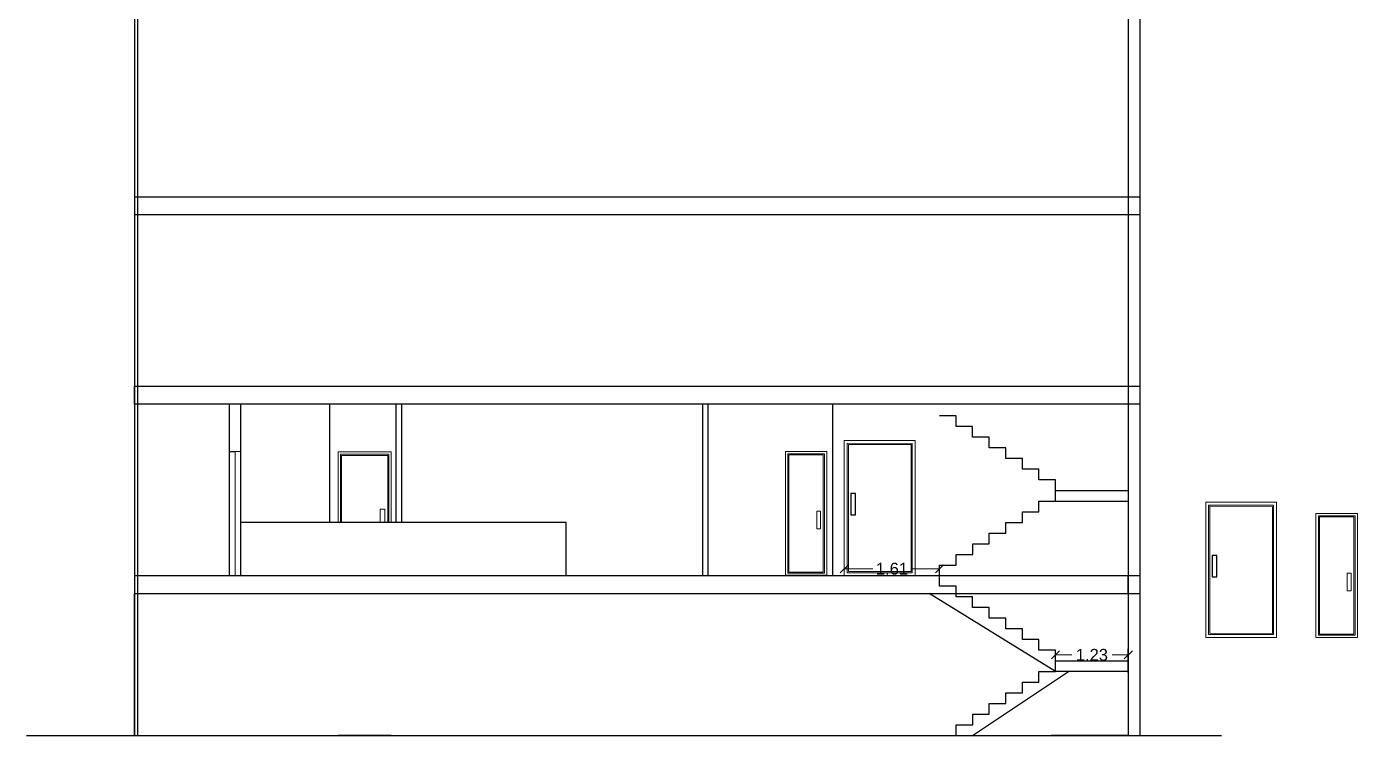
# Model space of a CAD drawing. Header units: metres. Extents: x -355 to 973, y -73 to 238.
# Drawn here: x 564.55 to 587.05, y 82.96 to 94.94 of the extents above; entities that cross this region are included whole.
import ezdxf

# ---------------------------------------------------------------- set-up
doc = ezdxf.new("R2010")
doc.units = ezdxf.units.M
doc.header["$LTSCALE"] = 3
doc.header["$MEASUREMENT"] = 0
doc.layers.add('09', color=120, linetype='Continuous', lineweight=9)
doc.styles.get("Standard").update_dxf_attribs({"font": 'arial.ttf'})
doc.dimstyles.new('ahmad', dxfattribs={"dimtxt": 0.2, "dimasz": 0.1375, "dimexe": 0, "dimexo": 0.0625, "dimgap": 0.09, "dimtad": 0, "dimzin": 0, "dimdsep": 46, "dimtxsty": 'Standard', "dimblk": 'OBLIQUE', "dimcen": 0.09, "dimclrd": 245, "dimclrt": 61, "dimadec": 0, "dimazin": 0, "dimtfac": 1, "dimtofl": 0, "dimtmove": 0, "dimatfit": 3, "dimldrblk": 'OBLIQUE', "dimfxl": 0, "dimfxlon": 1, "dimtolj": 1, "dimtzin": 0, "dimlwd": 13, "dimarcsym": 0})

# ---------------------------------------------------------------- blocks, each defined once
blk = doc.blocks.new('7uy')
at = {"layer": 'Defpoints'}
for p, q in [((307.318, 21.839), (307.038, 21.839)), ((307.318, 21.659), (307.318, 21.839))]:
    blk.add_line(p, q, dxfattribs=at)
blk = doc.blocks.new('_Oblique')
at = {"color": 0, "linetype": 'ByBlock', "lineweight": -2}
blk.add_line((-0.5, -0.5), (0.5, 0.5), dxfattribs=at)
blk = doc.blocks.new('*D811')
at = {"color": 245, "lineweight": 13, "transparency": 16777216}
for p, q in [((581.944, 84.322), (582.218, 84.322)), ((583.174, 84.322), (582.899, 84.322))]:
    blk.add_line(p, q, dxfattribs=at)
at = {"layer": 'Defpoints', "color": 0, "transparency": 16777216}
for p in [(581.944, 84.222), (583.174, 84.322), (583.174, 84.222)]:
    blk.add_point(p, dxfattribs=at)
at = {"color": 245, "lineweight": 13, "transparency": 16777216, "xscale": 0.1375, "yscale": 0.1375, "zscale": 0.1375, "rotation": 180}
blk.add_blockref('_Oblique', (581.944, 84.322), dxfattribs=at)
at = {"color": 245, "lineweight": 13, "transparency": 16777216, "xscale": 0.1375, "yscale": 0.1375, "zscale": 0.1375}
blk.add_blockref('_Oblique', (583.174, 84.322), dxfattribs=at)
at = {"color": 61, "transparency": 16777216, "insert": (582.559, 84.322), "char_height": 0.2, "attachment_point": 5}
blk.add_mtext('\\A1;1.23', dxfattribs=at)
blk = doc.blocks.new('*D812')
at = {"color": 245, "lineweight": 13, "transparency": 16777216}
for p, q in [((578.374, 85.778), (578.858, 85.778)), ((579.984, 85.778), (579.5, 85.778))]:
    blk.add_line(p, q, dxfattribs=at)
at = {"layer": 'Defpoints', "color": 0, "transparency": 16777216}
for p in [(578.374, 85.778), (578.374, 85.662), (579.984, 85.662)]:
    blk.add_point(p, dxfattribs=at)
at = {"color": 245, "lineweight": 13, "transparency": 16777216, "xscale": 0.1375, "yscale": 0.1375, "zscale": 0.1375, "rotation": 180}
blk.add_blockref('_Oblique', (578.374, 85.778), dxfattribs=at)
at = {"color": 245, "lineweight": 13, "transparency": 16777216, "xscale": 0.1375, "yscale": 0.1375, "zscale": 0.1375}
blk.add_blockref('_Oblique', (579.984, 85.778), dxfattribs=at)
at = {"color": 61, "transparency": 16777216, "insert": (579.179, 85.778), "char_height": 0.2, "attachment_point": 5}
blk.add_mtext('\\A1;1.61', dxfattribs=at)
blk = doc.blocks.new('dff')
at = {"layer": '09'}
for points in [[(35.025, 83.894), (35.025, 85.994), (34.325, 85.994), (34.325, 83.894)], [(34.985, 83.934), (34.985, 85.954), (34.365, 85.954), (34.365, 83.934)], [(34.965, 83.954), (34.965, 85.934), (34.385, 85.934), (34.385, 83.954)], [(34.918, 84.982), (34.854, 84.982), (34.854, 84.685), (34.918, 84.685)]]:
    blk.add_lwpolyline(points, close=True, dxfattribs=at)

msp = doc.modelspace()

# ---------------------------------------------------------------- linework, layer by layer
for p, q in [((566.374, 96.175), (566.374, 82.962)), ((566.424, 96.175), (566.424, 82.962)), ((583.174, 96.175), (583.174, 82.962)), ((583.374, 82.962), (583.374, 96.175)), ((566.374, 92.062), (583.374, 92.062)), ((583.374, 91.762), (566.374, 91.762)), ((566.374, 88.562), (566.374, 88.862)), ((566.374, 88.862), (583.374, 88.862)), ((583.374, 88.562), (566.374, 88.562)), ((567.974, 88.562), (567.974, 85.659)), ((568.174, 85.659), (568.174, 88.562)), ((569.674, 88.562), (569.674, 86.562)), ((570.792, 88.562), (570.792, 86.562)), ((570.892, 86.562), (570.892, 88.562)), ((575.974, 88.562), (575.974, 85.662)), ((576.074, 85.662), (576.074, 88.562)), ((578.174, 88.562), (578.174, 85.662)), ((583.374, 85.662), (583.374, 88.562)), ((567.974, 87.759), (568.074, 87.759)), ((568.174, 85.659), (568.174, 87.759)), ((582.224, 87.102), (583.174, 87.102)), ((581.944, 86.922), (583.174, 86.922)), ((573.674, 86.562), (568.174, 86.562)), ((573.674, 85.662), (573.674, 86.562)), ((566.374, 85.662), (583.374, 85.662)), ((568.174, 85.659), (567.974, 85.662)), ((578.078, 85.662), (577.378, 85.662)), ((583.174, 85.362), (583.174, 85.662)), ((566.374, 82.962), (566.374, 85.362)), ((566.374, 82.962), (566.374, 85.362)), ((566.374, 85.362), (583.374, 85.362)), ((581.944, 84.042), (579.808, 85.362)), ((583.174, 84.222), (583.174, 84.422)), ((582.224, 84.222), (583.174, 84.222)), ((583.174, 84.022), (583.174, 84.222)), ((580.543, 82.962), (582.166, 84.042)), ((583.174, 84.042), (581.944, 84.042)), ((564.551, 82.962), (584.749, 82.962)), ((567.674, 82.962), (568.357, 82.962)), ((567.674, 82.962), (567.874, 82.962)), ((570.716, 82.962), (569.816, 82.962)), ((570.792, 82.962), (570.892, 82.962)), ((572.274, 82.962), (572.874, 82.962)), ((575.974, 82.962), (576.074, 82.962)), ((578.174, 82.962), (578.374, 82.962)), ((578.374, 82.962), (579.984, 82.962)), ((578.374, 82.962), (579.674, 82.962)), ((578.374, 82.962), (579.674, 82.962)), ((578.374, 82.962), (579.984, 82.962)), ((580.264, 82.962), (580.543, 82.962)), ((583.174, 82.962), (581.874, 82.962))]:
    msp.add_line(p, q)
for points in [[(578.561, 87.048), (578.483, 87.048), (578.483, 86.688), (578.561, 86.688)], [(584.669, 86.004), (584.591, 86.004), (584.591, 85.644), (584.669, 85.644)]]:
    msp.add_lwpolyline(points, close=True)
at = {"layer": '09'}
for p, q in [((568.174, 87.759), (567.974, 87.759)), ((567.974, 85.662), (567.974, 87.759)), ((568.074, 87.759), (568.074, 85.662)), ((568.174, 87.759), (568.174, 85.659))]:
    msp.add_line(p, q, dxfattribs=at)
for points in [[(570.716, 86.562), (570.716, 87.752), (569.816, 87.752), (569.816, 86.562)], [(570.676, 86.562), (570.676, 87.712), (569.856, 87.712), (569.856, 86.562)], [(570.656, 86.562), (570.656, 87.692), (569.876, 87.692), (569.876, 86.562)], [(570.605, 86.562), (570.605, 86.784), (570.527, 86.784), (570.527, 86.562)]]:
    msp.add_lwpolyline(points, dxfattribs=at)
for points in [[(578.374, 85.662), (579.572, 85.659), (579.572, 87.945), (578.374, 87.948)], [(578.424, 85.711), (579.522, 85.709), (579.522, 87.896), (578.424, 87.898)], [(578.444, 85.731), (579.502, 85.729), (579.502, 87.876), (578.444, 87.878)], [(584.482, 84.618), (585.68, 84.615), (585.68, 86.902), (584.482, 86.904)], [(584.532, 84.668), (585.63, 84.665), (585.63, 86.852), (584.532, 86.854)], [(584.552, 84.687), (585.61, 84.685), (585.61, 86.832), (584.552, 86.834)]]:
    msp.add_lwpolyline(points, close=True, dxfattribs=at)

# ---------------------------------------------------------------- block references
for p in [(543.053, 1.768), (552.022, 0.72)]:
    msp.add_blockref('dff', p)
at = {"layer": 'Defpoints'}
for p in [(272.945, 66.522), (273.225, 66.342), (273.505, 66.162), (273.785, 65.982), (274.065, 65.802), (274.345, 65.622), (274.625, 65.442), (272.665, 63.822), (272.945, 63.642), (273.225, 63.462), (273.505, 63.282), (273.785, 63.102), (274.065, 62.922), (274.345, 62.742), (274.625, 62.562)]:
    msp.add_blockref('7uy', p, dxfattribs=at)
at = {"layer": 'Defpoints', "xscale": -1}
for p in [(889.262, 65.262), (888.982, 65.082), (888.702, 64.902), (888.422, 64.722), (887.862, 64.362), (888.142, 64.542), (887.582, 64.182), (887.302, 64.002), (889.262, 62.382), (888.982, 62.202), (888.702, 62.022), (888.142, 61.662), (888.422, 61.842), (887.862, 61.482), (887.582, 61.302)]:
    msp.add_blockref('7uy', p, dxfattribs=at)

# ---------------------------------------------------------------- dimensions: what is measured, and where the dimension line sits
for base, p1, p2, picture, middle in [((578.374, 85.778), (579.984, 85.662), (578.374, 85.662), '*D812', (579.179, 85.778)), ((583.174, 84.322), (581.944, 84.222), (583.174, 84.222), '*D811', (582.559, 84.322))]:
    dim = msp.add_linear_dim(base=base, p1=p1, p2=p2, dimstyle='ahmad')
    dim.commit()
    dim.dimension.update_dxf_attribs({"geometry": picture, "text_midpoint": middle})

doc.saveas('drawing.dxf')
